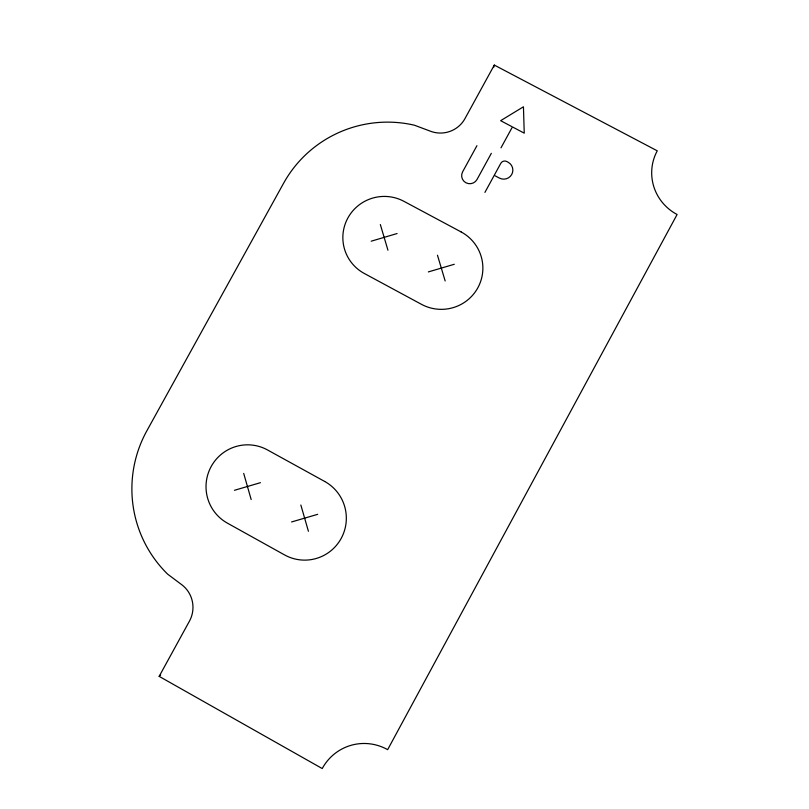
<?xml version="1.0" encoding="UTF-8"?>
<svg xmlns="http://www.w3.org/2000/svg" width="809" height="809" viewBox="0 0 809 809"><rect width="100%" height="100%" fill="white"/><g stroke="black" fill="none" stroke-linecap="round" stroke-linejoin="round"><path stroke-width="1.21" d="M493.632 67.481L494.309 65.074L657.262 150.828A47.933 46.973 10.9 0 0 677.103 214.496L387.653 749.67A49.147 48.237 74.6 0 0 322.225 768.55L159.161 676.364L189.721 620.634A28.325 27.931 -82.7 0 0 182.136 585.008L167.675 574.178A119.307 118.478 -77.3 0 1 146.854 430.813L283.565 183.299A118.165 117.153 -13 0 1 414.42 125.213L431.136 131.473A27.759 27.324 -9.5 0 0 464.69 119.105L494.309 65.074M476.936 145.691L462.627 171.811A8.181 8.08 -4.5 0 0 465.933 182.763A8.181 8.08 -4.5 0 0 477.027 179.477L491.336 153.326M500.993 147.845L512.431 126.922L524.242 133.161L523.443 106.788L500.64 120.683L511.601 126.477M484.915 192.411L500.801 163.327A4.439 4.379 -1.6 0 1 506.828 161.547L508.052 162.194A9.142 9.01 -1.5 0 1 511.763 174.41A9.142 9.01 -1.5 0 1 499.375 178.071L495.078 175.786M159.161 676.364L160.647 674.848M371.2 241.193L397.088 233.538M428.325 271.925L454.304 264.27M234.438 490.294L260.447 482.68M291.574 521.957L317.684 514.332M437.467 255.219L445.172 280.986M380.341 224.548L387.946 250.203M300.847 505.018L308.421 531.291M243.701 473.417L251.184 499.578M461.09 231.92L403.913 201.32A41.35 40.996 -13.5 0 0 347.9 217.934A41.35 40.996 -13.5 0 0 364.323 273.482L421.499 304.346A41.512 41.178 -2.6 0 0 477.846 287.782A41.512 41.178 -2.6 0 0 461.09 231.92M324.682 481.456L267.496 449.946A41.755 41.451 -76.7 0 0 211.2 466.48A41.755 41.451 -76.7 0 0 227.349 523.11L284.535 554.903A41.906 41.653 89.7 0 0 341.176 538.42A41.906 41.653 89.7 0 0 324.682 481.456"/></g></svg>
